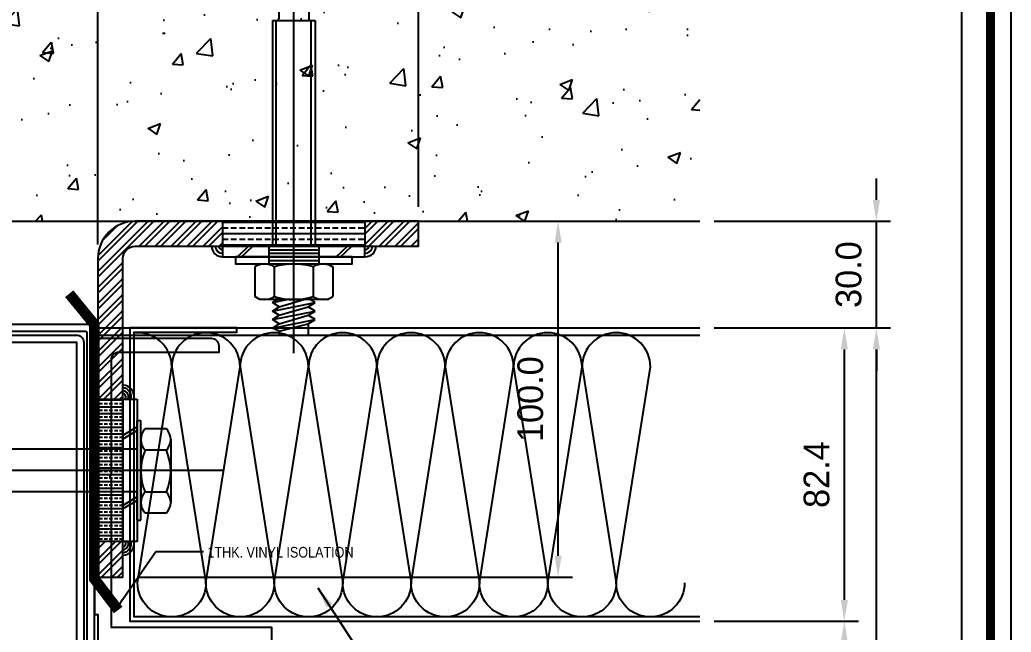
# Model space of a CAD drawing. Header units: millimetres. Extents: x 7297 to 60227, y -7497 to 19324.
# Drawn here: x 50907.7 to 51186.1, y 4912.9 to 5084.9 of the extents above; entities that cross this region are included whole.
import ezdxf

# ---------------------------------------------------------------- set-up
doc = ezdxf.new("R2010")
doc.units = ezdxf.units.MM
for name, color, linetype in [('NS_BRACKET_NUTS', 1, 'Continuous'), ('NS_COL_CYAN', 4, 'Continuous'), ('NS_COL_L-GREY', 8, 'Continuous'), ('NS_COL_MAGENTA', 6, 'Continuous'), ('NS_COL_RED', 1, 'Continuous'), ('NS_COL_YELLOW', 2, 'Continuous'), ('NS_CON', 8, 'Continuous'), ('NS_DIM', 1, 'Continuous'), ('NS_FORM', 7, 'Continuous'), ('NS_INSUL', 8, 'Continuous'), ('NS_TEXT_TITLE', 141, 'Continuous')]:
    doc.layers.add(name, color=color, linetype=linetype)
doc.styles.add('Expo M', font='Expo M.ttf')
doc.styles.add('Gtx', font='', dxfattribs={"width": 0.9})
doc.styles.add('HY헤드라인M', font='H2HDRM.TTF')
doc.styles.get('Gtx').set_extended_font_data('Dotum')
doc.dimstyles.new('N-SPACE', dxfattribs={"dimscale": 4, "dimtxt": 1.8, "dimasz": 1.5, "dimexe": 1, "dimexo": 1, "dimgap": 1, "dimtad": 1, "dimtoh": 1, "dimdec": 1, "dimzin": 1, "dimdsep": 46, "dimtxsty": 'Expo M', "dimcen": 2, "dimclrd": 1, "dimclre": 1, "dimclrt": 2, "dimadec": 1, "dimazin": 0, "dimtfac": 1, "dimtdec": 1, "dimtix": 1, "dimtmove": 1, "dimatfit": 3, "dimfxl": 1, "dimtolj": 1, "dimtzin": 1, "dimarcsym": 0})
doc.dimstyles.new('Scale (1-2)', dxfattribs={"dimtxt": 3, "dimasz": 2, "dimexe": 1.5, "dimexo": 3, "dimgap": 1, "dimtad": 1, "dimdec": 1, "dimdsep": 46, "dimtxsty": 'HY헤드라인M', "dimblk": 'ARCHTICK', "dimcen": 1.5, "dimdle": 1.5, "dimclrd": 150, "dimclre": 150, "dimclrt": 11, "dimadec": 0, "dimazin": 0, "dimtfac": 1, "dimtdec": 1, "dimtix": 1, "dimtmove": 2, "dimatfit": 3, "dimfxl": 2, "dimtolj": 1, "dimtzin": 9, "dimarcsym": 0})

# ---------------------------------------------------------------- blocks, each defined once
blk = doc.blocks.new('_ArchTick')
at = {"linetype": 'ByBlock', "const_width": 0.15}
blk.add_lwpolyline([(-0.5, -0.5), (0.5, 0.5)], dxfattribs=at)
blk = doc.blocks.new('A$C3C7A07C3')
for p, q in [((23.11, 132.7), (23.11, 0)), ((29.11, 125.66), (17.11, 123.26)), ((27.19, 127.62), (19.03, 127.62)), ((19.03, 124.46), (19.03, 127.62)), ((27.19, 126.48), (19.03, 124.46)), ((27.19, 126.48), (27.19, 127.62)), ((27.19, 126.48), (29.11, 125.66)), ((29.11, 125.66), (27.19, 124.46)), ((19.03, 124.46), (17.11, 123.26)), ((29.11, 123.26), (17.11, 120.86)), ((17.11, 123.26), (19.03, 122.06)), ((27.19, 124.46), (19.03, 122.06)), ((27.19, 124.46), (29.11, 123.26)), ((29.11, 123.26), (27.19, 122.06)), ((19.03, 122.06), (17.11, 120.86)), ((29.11, 120.86), (17.11, 118.46)), ((17.11, 120.86), (19.03, 119.66)), ((27.19, 122.06), (19.03, 119.66)), ((27.19, 122.06), (29.11, 120.86)), ((29.11, 120.86), (27.19, 119.66)), ((13.61, 117.62), (12.13, 116.77)), ((13.61, 117.62), (32.61, 117.62)), ((19.03, 119.66), (17.11, 118.46)), ((17.11, 118.46), (18.44, 117.62)), ((27.19, 119.66), (20.27, 117.62)), ((29.11, 118.46), (24.93, 117.62)), ((27.19, 119.66), (29.11, 118.46)), ((29.11, 118.46), (27.77, 117.62)), ((32.61, 117.62), (34.08, 116.77)), ((12.13, 108.47), (12.13, 116.77)), ((17.62, 108.47), (17.62, 116.77)), ((28.59, 108.47), (28.59, 116.77)), ((34.08, 108.47), (34.08, 116.77)), ((13.61, 107.62), (12.13, 108.47)), ((16.11, 105.62), (16.11, 107.62)), ((30.11, 106.62), (16.11, 106.62)), ((30.11, 105.62), (30.11, 107.62)), ((32.61, 107.62), (34.08, 108.47)), ((3.11, 105.62), (3.11, 102.62)), ((43.11, 105.62), (3.11, 105.62)), ((9.96, 105.62), (6.83, 102.62)), ((11.16, 105.62), (8.03, 102.62)), ((16.11, 102.62), (16.11, 105.62)), ((30.11, 105.62), (16.11, 105.62)), ((30.11, 104.62), (16.11, 104.62)), ((30.11, 103.62), (16.11, 103.62)), ((30.11, 102.62), (30.11, 105.62)), ((37.74, 105.62), (34.61, 102.62)), ((38.94, 105.62), (35.81, 102.62)), ((43.11, 102.62), (43.11, 105.62)), ((3.11, 102.62), (43.11, 102.62)), ((17.11, 39.22), (17.11, 102.62)), ((18.18, 102.62), (18.18, 39.22)), ((28.03, 102.62), (28.03, 39.22)), ((29.11, 39.22), (29.11, 102.62)), ((29.11, 39.22), (17.11, 39.22)), ((18.89, 33.08), (18.89, 38.77)), ((27.32, 33.08), (27.32, 38.77)), ((16.71, 22.52), (17.2, 33.08)), ((20.38, 33.08), (17.22, 33.08)), ((20.28, 31.12), (20.38, 33.08)), ((21.61, 33.08), (28.91, 33.08)), ((21.71, 31.12), (21.61, 33.08)), ((29.65, 18.9), (28.91, 33.08)), ((16.38, 15.42), (16.71, 22.52)), ((19.69, 17.87), (19.92, 22.27)), ((22.31, 17.58), (22.08, 22.05)), ((19.27, 16.52), (19.69, 17.87)), ((22.6, 16.62), (22.31, 17.58)), ((16.27, 12.91), (16.38, 15.42)), ((18.26, 13.79), (18.84, 15.12)), ((18.84, 15.12), (19.27, 16.52)), ((22.87, 15.64), (22.6, 16.62)), ((23.47, 14), (22.87, 15.64)), ((24.51, 13.02), (23.47, 14)), ((29.01, 14.24), (28.29, 13.37)), ((28.96, 9.37), (28.96, 14.15)), ((29.39, 15.27), (29.01, 14.24)), ((17.22, 12.86), (16.27, 12.91)), ((17.22, 12.86), (18.26, 13.79)), ((17.26, 9.37), (17.26, 12.89)), ((28.96, 12.62), (17.26, 12.62)), ((26.2, 12.71), (24.51, 13.02)), ((27.3, 12.85), (26.2, 12.71)), ((28.29, 13.37), (27.3, 12.85)), ((17.26, 9.37), (28.96, 9.37)), ((17.26, 9.37), (19.01, 7.62)), ((27.21, 7.62), (28.96, 9.37)), ((27.21, 7.62), (19.01, 7.62))]:
    blk.add_line(p, q)
blk.add_lwpolyline([(39.51, 105.62), (39.51, 107.62), (6.71, 107.62), (6.71, 105.62)], close=True)
for centre, radius, start, end in [((3.11, 102.51), 3.11, 90, 177.9891), ((3.11, 102.51), 2.11, 90, 177.9891), ((3.11, 102.51), 1.11, 90, 177.9891), ((43.11, 102.51), 3.11, 2.0109, 90), ((43.11, 102.51), 2.11, 2.0109, 90), ((43.11, 102.51), 1.11, 2.0109, 90)]:
    blk.add_arc(centre, radius, start, end)
for centre, major_axis, start_param, end_param in [((14.88, 112.77), (3.43, -3.43), 1.75513, 2.957259), ((23.11, 99.5), (12.82, 12.82), 0.477924, 1.092872), ((31.34, 112.77), (3.43, -3.43), 1.75513, 2.957259), ((14.88, 112.47), (3.43, 3.43), 3.325926, 4.528056), ((23.11, 125.75), (12.82, 12.82), 3.619517, 4.234465), ((31.34, 112.47), (3.43, 3.43), 3.325926, 4.528056), ((18.44, 38.77), (0.317, -0.317), 0.785398, 2.356194), ((27.77, 38.77), (0.317, 0.317), 0.785398, 2.356194), ((21, 31.22), (0.512, -0.512), 4.077053, 6.918521), ((20.98, 21.93), (0.781, -0.781), 0.892304, 3.615418), ((15.05, 18.13), (10.34, 10.34), -0.982608, -0.733038)]:
    blk.add_ellipse(centre, major_axis=major_axis, ratio=1, start_param=start_param, end_param=end_param)
blk = doc.blocks.new('*D427')
at = {"layer": 'NS_DIM', "color": 1, "lineweight": -2, "transparency": 16777216}
for p, q in [((51102.62, 4998.33), (51152.21, 4998.33)), ((51148.21, 4804.33), (51148.21, 4992.33)), ((51102.62, 4798.33), (51152.21, 4798.33))]:
    blk.add_line(p, q, dxfattribs=at)
at = {"layer": 'NS_DIM', "color": 1, "transparency": 16777216}
for points in [[(51147.21, 4992.33), (51149.21, 4992.33), (51148.21, 4998.33)], [(51147.21, 4804.33), (51149.21, 4804.33), (51148.21, 4798.33)]]:
    blk.add_solid(points, dxfattribs=at)
at = {"layer": 'NS_DIM', "color": 2, "transparency": 16777216, "insert": (51140.42, 4898.33), "char_height": 7.2, "attachment_point": 5, "rotation": 90, "style": 'Expo M'}
blk.add_mtext('\\A1;200.0', dxfattribs=at)
blk = doc.blocks.new('*D426')
at = {"layer": 'NS_DIM', "color": 1, "lineweight": -2, "transparency": 16777216}
for p, q in [((51148.21, 5034.33), (51148.21, 5040.33)), ((51102.62, 5028.33), (51152.21, 5028.33)), ((51148.21, 4998.33), (51148.21, 5028.33)), ((51102.62, 4998.33), (51152.21, 4998.33)), ((51148.21, 4992.33), (51148.21, 4986.33))]:
    blk.add_line(p, q, dxfattribs=at)
at = {"layer": 'NS_DIM', "color": 1, "transparency": 16777216}
for points in [[(51147.21, 5034.33), (51149.21, 5034.33), (51148.21, 5028.33)], [(51147.21, 4992.33), (51149.21, 4992.33), (51148.21, 4998.33)]]:
    blk.add_solid(points, dxfattribs=at)
at = {"layer": 'NS_DIM', "color": 2, "transparency": 16777216, "insert": (51140.43, 5013.33), "char_height": 7.2, "attachment_point": 5, "rotation": 90, "style": 'Expo M'}
blk.add_mtext('\\A1;30.0', dxfattribs=at)
blk = doc.blocks.new('*D424')
at = {"layer": 'NS_DIM', "color": 1, "lineweight": -2, "transparency": 16777216}
for p, q in [((51102.62, 4915.93), (51143.21, 4915.93)), ((51139.21, 4847.33), (51139.21, 4909.93)), ((51102.62, 4841.33), (51143.21, 4841.33))]:
    blk.add_line(p, q, dxfattribs=at)
at = {"layer": 'NS_DIM', "color": 1, "transparency": 16777216}
for points in [[(51138.21, 4909.93), (51140.21, 4909.93), (51139.21, 4915.93)], [(51138.21, 4847.33), (51140.21, 4847.33), (51139.21, 4841.33)]]:
    blk.add_solid(points, dxfattribs=at)
at = {"layer": 'NS_DIM', "color": 2, "transparency": 16777216, "insert": (51131.52, 4878.63), "char_height": 7.2, "attachment_point": 5, "rotation": 90, "style": 'Expo M'}
blk.add_mtext('\\A1;74.6', dxfattribs=at)
blk = doc.blocks.new('*D423')
at = {"layer": 'NS_DIM', "color": 1, "lineweight": -2, "transparency": 16777216}
for p, q in [((51102.62, 4998.33), (51143.21, 4998.33)), ((51139.21, 4921.93), (51139.21, 4992.33)), ((51102.62, 4915.93), (51143.21, 4915.93))]:
    blk.add_line(p, q, dxfattribs=at)
at = {"layer": 'NS_DIM', "color": 1, "transparency": 16777216}
for points in [[(51138.21, 4992.33), (51140.21, 4992.33), (51139.21, 4998.33)], [(51138.21, 4921.93), (51140.21, 4921.93), (51139.21, 4915.93)]]:
    blk.add_solid(points, dxfattribs=at)
at = {"layer": 'NS_DIM', "color": 2, "transparency": 16777216, "insert": (51131.43, 4957.13), "char_height": 7.2, "attachment_point": 5, "rotation": 90, "style": 'Expo M'}
blk.add_mtext('\\A1;82.4', dxfattribs=at)
blk = doc.blocks.new('*D422')
at = {"layer": 'NS_DIM', "color": 1, "lineweight": -2, "transparency": 16777216}
for p, q in [((50929.62, 5021.83), (50929.62, 5138.33)), ((51019.62, 5032.33), (51019.62, 5138.33)), ((50935.62, 5134.33), (51013.62, 5134.33))]:
    blk.add_line(p, q, dxfattribs=at)
at = {"layer": 'NS_DIM', "color": 1, "transparency": 16777216}
for points in [[(50935.62, 5135.33), (50935.62, 5133.33), (50929.62, 5134.33)], [(51013.62, 5135.33), (51013.62, 5133.33), (51019.62, 5134.33)]]:
    blk.add_solid(points, dxfattribs=at)
at = {"layer": 'NS_DIM', "color": 2, "transparency": 16777216, "insert": (50974.62, 5142.11), "char_height": 7.2, "attachment_point": 5, "style": 'Expo M'}
blk.add_mtext('\\A1;90.0', dxfattribs=at)
blk = doc.blocks.new('*D421')
at = {"layer": 'NS_DIM', "color": 1, "lineweight": -2, "transparency": 16777216}
for p, q in [((51023.62, 5028.33), (51062.84, 5028.33)), ((51058.84, 4934.33), (51058.84, 5022.33)), ((50940.62, 4928.33), (51062.84, 4928.33))]:
    blk.add_line(p, q, dxfattribs=at)
at = {"layer": 'NS_DIM', "color": 1, "transparency": 16777216}
for points in [[(51057.84, 5022.33), (51059.84, 5022.33), (51058.84, 5028.33)], [(51057.84, 4934.33), (51059.84, 4934.33), (51058.84, 4928.33)]]:
    blk.add_solid(points, dxfattribs=at)
at = {"layer": 'NS_DIM', "color": 2, "transparency": 16777216, "insert": (51051.06, 4978.33), "char_height": 7.2, "attachment_point": 5, "rotation": 90, "style": 'Expo M'}
blk.add_mtext('\\A1;100.0', dxfattribs=at)
blk = doc.blocks.new('AL-TEMPLATE')
at = {"color": 7, "ltscale": 2}
blk.add_lwpolyline([(1972.34, 1515.25), (1972.34, 921.25), (2812.34, 921.25), (2812.34, 1515.25)], close=True, dxfattribs=at)
at = {"color": 8, "const_width": 2.5}
blk.add_lwpolyline([(1976.34, 1509.45), (2808.34, 1509.45), (2808.34, 927.05), (1976.34, 927.05)], close=True, dxfattribs=at)
at = {"color": 9}
blk.add_lwpolyline([(1984.07, 1501.32), (2709.08, 1501.32), (2709.08, 935.18), (1984.07, 935.18)], close=True, dxfattribs=at)

msp = doc.modelspace()

# ---------------------------------------------------------------- hatches: boundary and pattern name
at = {"layer": 'NS_COL_L-GREY'}
h = msp.add_hatch(dxfattribs=at)
h.set_pattern_fill('BRASS', color=256, scale=0.3, style=0)
h.set_pattern_definition([(360, (16321.3304, 4612.3368), (4e-17, 1.905), []), (360, (16321.3304, 4613.2893), (4e-17, 1.905), [0.9525, -0.47625])])
h.paths.add_polyline_path([(50929.66, 4978.37), (50936.66, 4978.37), (50936.66, 4938.37), (50929.66, 4938.37)])
at = {"layer": 'NS_COL_MAGENTA'}
h = msp.add_hatch(dxfattribs=at)
h.set_pattern_fill('STEEL', color=256)
h.set_pattern_definition([(45, (59646.381, 7357.894), (-2.245064, 2.245064), []), (45, (59646.381, 7359.4814), (-2.245064, 2.245064), [])])
h.paths.add_polyline_path([(50867.62, 4938.37), (50860.62, 4938.37), (50860.62, 4928.33), (50867.62, 4928.33)])
h.paths.add_polyline_path([(50792.62, 5021.33), (50792.62, 5028.33), (50777.62, 5028.33), (50777.62, 5021.33)])
edge = h.paths.add_edge_path()
edge.add_line((50832.62, 5028.33), (50832.62, 5021.33))
edge.add_line((50832.62, 5021.33), (50857.12, 5021.33))
edge.add_arc((50857.12, 5017.83), 3.5, 0, 90, ccw=False)
edge.add_line((50860.62, 5017.83), (50860.62, 4978.37))
edge.add_line((50860.62, 4978.37), (50867.62, 4978.37))
edge.add_line((50867.62, 4978.37), (50867.62, 5017.83))
edge.add_arc((50857.12, 5017.83), 10.5, 0, 90)
edge.add_line((50857.12, 5028.33), (50832.62, 5028.33))
edge = h.paths.add_edge_path()
edge.add_line((50964.62, 5021.33), (50964.62, 5028.33))
edge.add_line((50964.62, 5028.33), (50940.12, 5028.33))
edge.add_arc((50940.12, 5017.83), 10.5, 90, 180)
edge.add_line((50929.62, 5017.83), (50929.62, 4928.33))
edge.add_line((50929.62, 4928.33), (50936.62, 4928.33))
edge.add_line((50936.62, 4928.33), (50936.62, 4938.37))
edge.add_line((50936.62, 4938.37), (50929.66, 4938.37))
edge.add_line((50929.66, 4938.37), (50929.66, 4978.37))
edge.add_line((50929.66, 4978.37), (50936.62, 4978.37))
edge.add_line((50936.62, 4978.37), (50936.62, 5017.83))
edge.add_arc((50940.12, 5017.83), 3.5, 90, 180, ccw=False)
edge.add_line((50940.12, 5021.33), (50964.62, 5021.33))
h.paths.add_polyline_path([(51004.62, 5028.33), (51004.62, 5021.33), (51019.62, 5021.33), (51019.62, 5028.33)])
at = {"layer": 'NS_COL_RED'}
h = msp.add_hatch(dxfattribs=at)
h.set_pattern_fill('ANSI33', color=256, scale=0.5, angle=315)
h.set_pattern_definition([(360, (53108.4918, 64041.7423), (1e-15, 3.175), []), (360, (53110.0793, 64040.1548), (1e-15, 3.175), [1.5875, -0.79375])])
h.paths.add_polyline_path([(51004.62, 5028.33), (50964.62, 5028.33), (50964.62, 5021.33), (51004.62, 5021.33)])
at = {"layer": 'NS_CON'}
h = msp.add_hatch(dxfattribs=at)
h.set_pattern_fill('AR-CONC', color=256, scale=0.2)
h.set_pattern_definition([(50, (59634.526, 7357.894), (36.43693, -3.18782), [3.81, -41.91]), (355, (59634.526, 7357.894), (-7.04868, 38.21137), [3.048, -33.52812]), (100.45144, (59637.562, 7357.63), (29.38825, 35.02355), [3.238, -35.61805]), (46.1842, (59634.526, 7368.054), (54.2158, -8.40847), [5.715, -62.865]), (96.63556, (59639.044, 7367.353), (47.48083, 49.48522), [4.857, -53.42712]), (351.18415, (59634.526, 7368.054), (47.48083, 49.48522), [4.572, -50.29195]), (21, (59639.606, 7365.514), (30.32288, -20.45304), [3.81, -41.91]), (326, (59639.606, 7365.514), (12.3604, 36.8376), [3.048, -33.528]), (71.45144, (59642.133, 7363.81), (42.68328, 16.38455), [3.238, -35.61799]), (37.5, (59634.526, 7357.894), (0.61772, 16.911008), [0, -33.1216, 0, -34.036, 0, -33.655]), (7.5, (59634.526, 7357.894), (13.363933, 20.036115), [0, -19.4056, 0, -32.3596, 0, -12.827]), (327.5, (59623.197, 7357.894), (27.11812, -1.145749), [0, -12.7, 0, -39.624, 0, -52.578]), (317.5, (59618.117, 7357.894), (29.625836, 5.0853), [0, -16.51, 0, -26.3144, 0, -37.338])])
h.paths.add_polyline_path([(50914.92, 5151.89), (50914.92, 5141.53), (50880.95, 5141.53), (50880.95, 5151.89)])
h.paths.add_polyline_path([(51098.62, 5028.33), (50698.62, 5028.33), (50698.62, 5207.82), (51098.62, 5207.82)])

# ---------------------------------------------------------------- linework, layer by layer
at = {"layer": 'NS_BRACKET_NUTS'}
for p, q in [((50940.66, 4944.37), (50940.66, 4972.37)), ((50940.66, 4972.37), (50941.66, 4972.37)), ((50940.66, 4944.37), (50940.66, 4972.37)), ((50940.66, 4972.37), (50941.66, 4972.37)), ((50941.66, 4944.37), (50941.66, 4972.37)), ((50941.66, 4944.37), (50941.66, 4972.37)), ((50940.66, 4944.37), (50941.66, 4944.37)), ((50940.66, 4944.37), (50941.66, 4944.37))]:
    msp.add_line(p, q, dxfattribs=at)
at = {"layer": 'NS_COL_CYAN'}
msp.add_line((50928.62, 4998.33), (51098.62, 4998.33), dxfattribs=at)
at = {"layer": 'NS_COL_L-GREY'}
for p, q in [((50698.62, 5028.33), (51098.62, 5028.33)), ((50968.62, 4997.13), (50968.62, 4998.33)), ((50968.62, 4997.13), (50968.62, 4998.33)), ((50928.64, 4988.07), (50928.64, 4988.37)), ((50821.22, 4958.37), (50964.94, 4958.37))]:
    msp.add_line(p, q, dxfattribs=at)
at = {"layer": 'NS_COL_L-GREY', "ltscale": 10}
msp.add_line((50928.62, 4996.33), (51098.62, 4996.33), dxfattribs=at)
at = {"layer": 'NS_COL_L-GREY'}
for points in [[(50929.62, 4928.33), (50936.62, 4928.33), (50936.62, 5017.83, -0.414214), (50940.12, 5021.33), (51019.62, 5021.33), (51019.62, 5028.33), (50940.12, 5028.33, 0.414214), (50929.62, 5017.83)], [(50873.62, 4996.33), (50923.62, 4996.33, -0.414214), (50925.62, 4994.33), (50925.62, 4857.78, -0.414214), (50923.62, 4855.78), (50873.62, 4855.78, -0.414214), (50871.62, 4857.78), (50871.62, 4994.33, -0.414214)]]:
    msp.add_lwpolyline(points, format="xyb", close=True, dxfattribs=at)
at = {"layer": 'NS_COL_L-GREY', "const_width": 3}
msp.add_lwpolyline([(50935.31, 4919.08), (50928.62, 4927.83), (50928.62, 4999.33), (50921.56, 5007.96)], dxfattribs=at)
at = {"layer": 'NS_COL_L-GREY'}
msp.add_lwpolyline([(50962.35, 4849.33), (50973.62, 4849.33), (50973.62, 4909.33), (50928.62, 4909.33), (50928.62, 4999.33), (50868.62, 4999.33), (50868.62, 4909.33), (50823.62, 4909.33), (50823.62, 4849.33), (50834.89, 4849.33), (50834.89, 4852.28), (50872.39, 4852.28), (50872.39, 4849.33), (50924.85, 4849.33), (50924.85, 4852.28), (50962.35, 4852.28)], close=True, dxfattribs=at)
msp.add_lwpolyline([(50875.39, 4851.83), (50921.85, 4851.83, 0.414214), (50922.35, 4852.33), (50922.35, 4854.28, -0.414214), (50922.85, 4854.78), (50964.35, 4854.78, -0.414214), (50964.85, 4854.28), (50964.85, 4852.33, 0.414214), (50965.35, 4851.83), (50970.62, 4851.83, 0.414214), (50971.12, 4852.33), (50971.12, 4906.33, 0.414214), (50970.62, 4906.83), (50927.12, 4906.83, -0.414214), (50926.62, 4907.33), (50926.62, 4996.83, 0.414214), (50926.12, 4997.33), (50871.12, 4997.33, 0.414214)], format="xyb", dxfattribs=at)
for points in [[(51098.62, 4917.13), (50939.82, 4917.13), (50939.82, 4997.13), (50968.62, 4997.13), (50968.62, 4998.33), (50938.62, 4998.33), (50938.62, 4915.93), (51098.62, 4915.93)], [(50896.62, 4857.78), (50873.62, 4857.78), (50873.62, 4994.33), (50923.62, 4994.33), (50923.62, 4857.78), (50900.62, 4857.78)]]:
    msp.add_lwpolyline(points, dxfattribs=at)
at = {"layer": 'NS_COL_L-GREY', "ltscale": 10}
msp.add_lwpolyline([(50978.42, 4884.58), (50978.42, 4914.13), (50933.42, 4914.13), (50933.42, 4956.08), (50932.92, 4956.58), (50933.42, 4957.08), (50933.42, 4989.53, -0.414214), (50935.42, 4991.53), (50963.62, 4991.53), (50963.62, 4993.33, 0.414214), (50961.62, 4995.33), (50928.62, 4995.33), (50928.62, 4990.33), (50929.62, 4990.33), (50929.62, 4927.83), (50928.62, 4927.83), (50928.62, 4917.83), (50929.62, 4917.83), (50929.62, 4910.33)], format="xyb", dxfattribs=at)
at = {"layer": 'NS_COL_RED'}
for p, q in [((50940.66, 4970.52), (50936.66, 4968.12)), ((50940.66, 4969.52), (50936.66, 4967.12)), ((50948.86, 4969.97), (50942.86, 4969.97)), ((50948.86, 4969.97), (50942.86, 4969.97)), ((50941.66, 4966.97), (50941.66, 4949.27)), ((50941.66, 4966.97), (50941.66, 4949.27)), ((50950.06, 4966.97), (50950.06, 4949.27)), ((50950.06, 4966.97), (50950.06, 4949.27)), ((50856.62, 4964.37), (50940.66, 4964.37)), ((50948.86, 4963.97), (50942.86, 4963.97)), ((50948.86, 4963.97), (50942.86, 4963.97)), ((50856.62, 4952.37), (50940.66, 4952.37)), ((50948.86, 4952.17), (50942.86, 4952.17)), ((50948.86, 4952.17), (50942.86, 4952.17)), ((50940.66, 4950.87), (50936.66, 4948.47)), ((50940.66, 4949.87), (50936.66, 4947.47)), ((50942.86, 4946.37), (50948.86, 4946.37)), ((50942.86, 4946.37), (50948.86, 4946.37))]:
    msp.add_line(p, q, dxfattribs=at)
for points in [[(51004.62, 5028.33), (50964.62, 5028.33), (50964.62, 5021.33), (51004.62, 5021.33)], [(50940.66, 4978.37), (50940.66, 4938.37), (50936.66, 4938.37), (50936.66, 4978.37)]]:
    msp.add_lwpolyline(points, close=True, dxfattribs=at)
for centre, radius, start, end in [((50936.59, 4979.12), 3.16, 346.2803, 88.8047), ((50936.58, 4979.09), 2.38, 342.3692, 88.2663), ((50936.57, 4979.05), 1.63, 335.436, 87.0391), ((50936.54, 4978.96), 0.931, 320.3108, 82.8177), ((50946.02, 4966.97), 4.36, 136.4879, 223.5121), ((50946.02, 4966.97), 4.36, 136.4879, 223.5121), ((50945.7, 4966.97), 4.36, 316.4879, 43.5121), ((50945.7, 4966.97), 4.36, 316.4879, 43.5121), ((50956.76, 4958.07), 15.1, 157.0007, 202.9993), ((50956.76, 4958.07), 15.1, 157.0007, 202.9993), ((50934.96, 4958.07), 15.1, 337.0007, 22.9993), ((50934.96, 4958.07), 15.1, 337.0007, 22.9993), ((50945.76, 4949.27), 4.1, 135, 225), ((50945.76, 4949.27), 4.1, 135, 225), ((50945.96, 4949.27), 4.1, 315, 45), ((50945.96, 4949.27), 4.1, 315, 45), ((50936.58, 4937.65), 2.38, 271.7336, 17.6308), ((50936.59, 4937.62), 3.16, 271.1952, 13.7197), ((50936.54, 4937.77), 0.931, 277.1821, 39.6892), ((50936.57, 4937.69), 1.63, 272.9608, 24.564)]:
    msp.add_arc(centre, radius, start, end, dxfattribs=at)
at = {"layer": 'NS_COL_YELLOW'}
msp.add_lwpolyline([(50929.66, 4978.37), (50936.66, 4978.37), (50936.66, 4938.37), (50929.66, 4938.37)], close=True, dxfattribs=at)
at = {"layer": 'NS_INSUL'}
for points in [[(50959.95, 4926.73, -1), (50940.75, 4926.73), (50950.35, 4987.4, 0.443039), (50939.82, 4996.95, 0.443039)], [(50979.15, 4926.73, -1), (50959.95, 4926.73), (50969.55, 4987.4, 1), (50950.35, 4987.4), (50959.95, 4926.73)], [(50998.35, 4926.73, -1), (50979.15, 4926.73), (50988.75, 4987.4, 1), (50969.55, 4987.4), (50979.15, 4926.73)], [(51017.55, 4926.73, -1), (50998.35, 4926.73), (51007.95, 4987.4, 1), (50988.75, 4987.4), (50998.35, 4926.73)], [(51036.75, 4926.73, -1), (51017.55, 4926.73), (51027.15, 4987.4, 1), (51007.95, 4987.4), (51017.55, 4926.73)], [(51055.95, 4926.73, -1), (51036.75, 4926.73), (51046.35, 4987.4, 1), (51027.15, 4987.4), (51036.75, 4926.73)], [(51075.15, 4926.73, -1), (51055.95, 4926.73), (51065.55, 4987.4, 1), (51046.35, 4987.4), (51055.95, 4926.73)], [(51094.35, 4926.73, -1), (51075.15, 4926.73), (51084.75, 4987.4, 1), (51065.55, 4987.4), (51075.15, 4926.73)]]:
    msp.add_lwpolyline(points, format="xyb", dxfattribs=at)

# ---------------------------------------------------------------- block references
at = {"layer": 'NS_BRACKET_NUTS', "ltscale": 6, "rotation": 180}
msp.add_blockref('A$C3C7A07C3', (51007.72, 5123.95), dxfattribs=at)
at = {"layer": 'NS_FORM', "xscale": 0.9997134574936695, "yscale": 0.9997134574936695, "zscale": 0.9997134574936695, "rotation": 270}
msp.add_blockref('AL-TEMPLATE', (49671.24, 7206.76), dxfattribs=at)

# ---------------------------------------------------------------- texts
at = {"layer": 'NS_TEXT_TITLE', "style": 'Gtx', "width": 0.9}
msp.add_text('1THK. VINYL ISOLATION', height=3, rotation=360, dxfattribs=at).set_placement((50960.37, 4933.82))

# ---------------------------------------------------------------- dimensions: what is measured, and where the dimension line sits
at = {"layer": 'NS_DIM'}
dim = msp.add_linear_dim(base=(51019.62, 5134.33), p1=(50929.62, 5017.83), p2=(51019.62, 5028.33), dimstyle='N-SPACE', dxfattribs=at)
dim.commit()
dim.dimension.update_dxf_attribs({"geometry": '*D422', "text_midpoint": (50974.62, 5142.11)})
for base, p1, p2, picture, middle in [((51148.21, 5028.33), (51098.62, 4998.33), (51098.62, 5028.33), '*D426', (51140.43, 5013.33)), ((51058.84, 5028.33), (50936.62, 4928.33), (51019.62, 5028.33), '*D421', (51051.06, 4978.33)), ((51148.21, 4998.33), (51098.62, 4798.33), (51098.62, 4998.33), '*D427', (51140.42, 4898.33)), ((51139.21, 4998.33), (51098.62, 4915.93), (51098.62, 4998.33), '*D423', (51131.43, 4957.13)), ((51139.21, 4915.93), (51098.62, 4841.33), (51098.62, 4915.93), '*D424', (51131.52, 4878.63))]:
    dim = msp.add_linear_dim(base=base, p1=p1, p2=p2, angle=90, dimstyle='N-SPACE', dxfattribs=at)
    dim.commit()
    dim.dimension.update_dxf_attribs({"geometry": picture, "text_midpoint": middle})

# ---------------------------------------------------------------- leaders
msp.add_leader([(50935.26, 4920.24), (50945.91, 4935.57), (50959.24, 4935.57)], dimstyle='Scale (1-2)', override={"dimgap": 1, "dimtad": 0}, dxfattribs=at)
msp.add_leader([(50991.34, 4925.3), (51011.1, 4895.09), (51024.59, 4895.09)], dimstyle='N-SPACE', dxfattribs=at)

doc.saveas('drawing.dxf')
